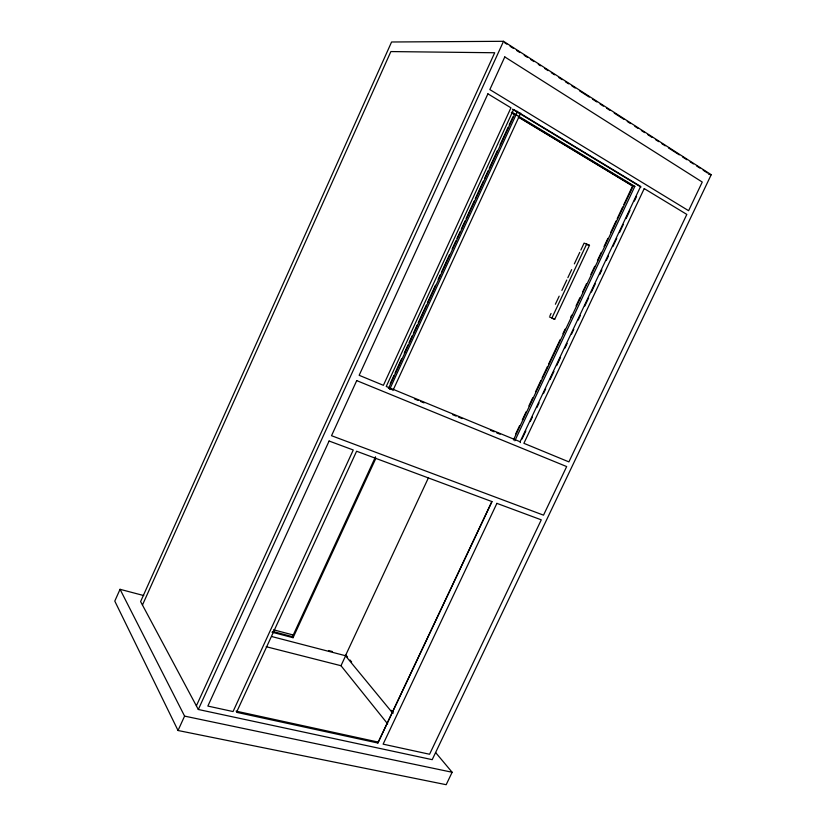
<?xml version="1.0" encoding="UTF-8"?>
<svg xmlns="http://www.w3.org/2000/svg" width="826" height="826" viewBox="0 0 826 826"><rect width="100%" height="100%" fill="white"/><g stroke="black" fill="none" stroke-linecap="round" stroke-linejoin="round"><path stroke-width="1.24" d="M143.755 595.556L120.049 589.31L114.783 601.101L178.034 730.504L446.174 784.7L452.132 772.258L435.591 752.517M142.454 605.035L390.863 51.573L494.702 52.75L196.371 705.848M178.034 730.504L184.59 716.111L120.049 589.31M198.312 709.482L503.53 41.3L711.217 174.709L432.204 759.662L198.312 709.482L140.606 601.576L391.576 41.992L503.53 41.3M390.244 383.512L394.012 375.324M395.086 372.98L401.539 358.938M404.234 353.094L408.003 344.907M409.076 342.563L412.308 335.552M413.382 333.208L417.151 325.021M418.224 322.677L426.299 305.135M427.372 302.801L435.447 285.249M438.141 279.405L440.289 274.728M441.363 272.384L449.437 254.842M452.132 248.987L455.9 240.8M456.974 238.466L460.206 231.445M461.28 229.101L465.048 220.914M466.122 218.58L474.196 201.028M475.27 198.694L483.344 181.142M484.418 178.808L488.187 170.621M489.26 168.277L497.335 150.735M500.029 144.88L508.093 127.338M509.177 124.994L512.936 116.807M388.499 388.447L514.526 114.525L511.325 112.584M389.727 389.222L517.644 111.273M392.918 390.533L520.679 113.121M375.933 458.203L293.065 637.713L292.497 636.66L375.51 456.799M393 713.478L345.454 655.71L428.271 478.12M387.673 723.886L340.993 665.715L345.949 655.07L347.581 657.042M549.961 315.78L551.045 313.467M555.382 304.247L559.181 296.162M561.887 290.401L566.77 280.014M567.854 277.712L571.644 269.627M574.359 263.866L579.78 252.322M580.864 250.02L584.106 243.102L589.496 245.312L554.711 319.27L552.181 318.299M549.424 316.936L551.944 317.907L586.77 243.804M515.723 433.867L519.564 425.72M522.311 419.897L526.152 411.751M528.888 405.938L532.729 397.791M535.475 391.978L540.958 380.342M542.052 378.009L547.545 366.372M548.64 364.049L560.162 339.61M562.909 333.787L565.098 329.14M570.58 317.504L571.685 315.171M576.073 305.868L579.914 297.721M582.65 291.898L586.491 283.752M590.879 274.449L594.72 266.302M597.466 260.479L601.307 252.333M604.054 246.52L607.895 238.373M610.631 232.55L616.124 220.914M617.218 218.591L622.701 206.954M623.806 204.631L632.582 186.005L634.833 186.408L514.856 440.785M513.452 439.959L633.139 186.108L518.666 117.024M377.864 743.018L491.997 501.599L356.595 451.233L236.525 712.311L377.864 743.018L491.883 501.496M520.091 441.745L640.625 186.418L513.638 109.435L386.238 386.475L520.091 441.745L520.339 442.581M521.991 439.081L525.842 430.914M530.251 421.58L532.45 416.913M536.859 407.579L539.068 402.912M543.467 393.579L545.676 388.912M550.085 379.578L553.936 371.411M556.693 365.577L560.544 357.41M564.953 348.076L567.152 343.41M571.561 334.076L573.771 329.409M578.169 320.075L580.379 315.408M584.787 306.074L588.639 297.907M591.395 292.074L595.247 283.907M599.655 274.573L601.865 269.906M606.263 260.572L608.473 255.905M612.882 246.571L616.733 238.404M619.49 232.571L623.341 224.404M626.098 218.57L629.949 210.403M634.358 201.069L636.567 196.402M516.074 114.68L511.883 113.183M708.677 174.327L711.217 174.709M184.59 716.111L452.132 772.258M236.06 711.134L378.442 742.14M266.189 646.706L340.993 665.715M328.531 650.537L332.269 651.507M271.847 636.567L345.454 655.71M272.652 631.446L292.497 636.66M271.971 632.179L293.065 637.713M273.499 629.794L293.467 635.06M586.832 244.599L589.496 245.312M388.385 388.168L391.947 389.635M414.538 398.948L418.101 400.424M420.486 401.405L424.048 402.871M452.576 414.642L456.148 416.108M458.523 417.089L462.085 418.565M490.613 430.325L494.185 431.802M496.56 432.772L500.122 434.249M551.944 317.907L554.711 319.27M511.8 112.099L634.833 186.408M518.15 116.962L632.582 186.005M512.378 109.156L640.966 187.068M504.676 42.776L506.844 44.17M510.096 46.256L513.349 48.352M516.601 50.438L519.853 52.523M524.2 55.311L527.453 57.397M530.705 59.493L533.957 61.578M538.294 64.366L540.472 65.76M544.809 68.537L548.061 70.633M551.314 72.719L554.566 74.805M558.903 77.592L562.165 79.678M565.418 81.774L568.67 83.86M571.922 85.945L575.175 88.041M579.522 90.819L589.279 97.086M592.531 99.182L596.868 101.959M600.13 104.055L603.383 106.141M606.635 108.227L609.887 110.323M614.224 113.1L623.991 119.367M627.244 121.463L630.496 123.549M634.833 126.337L638.095 128.422M641.348 130.508L644.6 132.604M647.852 134.69L652.189 137.477M655.452 139.563L658.704 141.649M661.956 143.745L665.209 145.83M668.461 147.916L679.313 154.875M682.565 156.971L686.902 159.759M690.154 161.844L693.417 163.93M696.669 166.016L699.921 168.112M703.174 170.197L707.51 172.985M350.017 660.005L351.649 661.977M391.524 710.329L393.145 712.301M329.099 441.022L207.853 706.075L233.056 711.558L353.26 449.994L329.099 441.022M356.729 380.61L331.525 435.705L543.518 515.156L566.667 466.566L356.729 380.61M487.908 93.834L359.155 375.303L383.398 385.308L510.943 107.803L487.908 93.834M504.789 56.922L489.839 89.59L688.605 210.702L702.255 182.05L504.789 56.922M644.228 188.596L523.89 443.314L568.897 461.889L686.829 214.419L644.228 188.596M496.901 503.364L383.119 744.154L429.572 754.252L541.278 519.843L496.901 503.364"/></g></svg>
